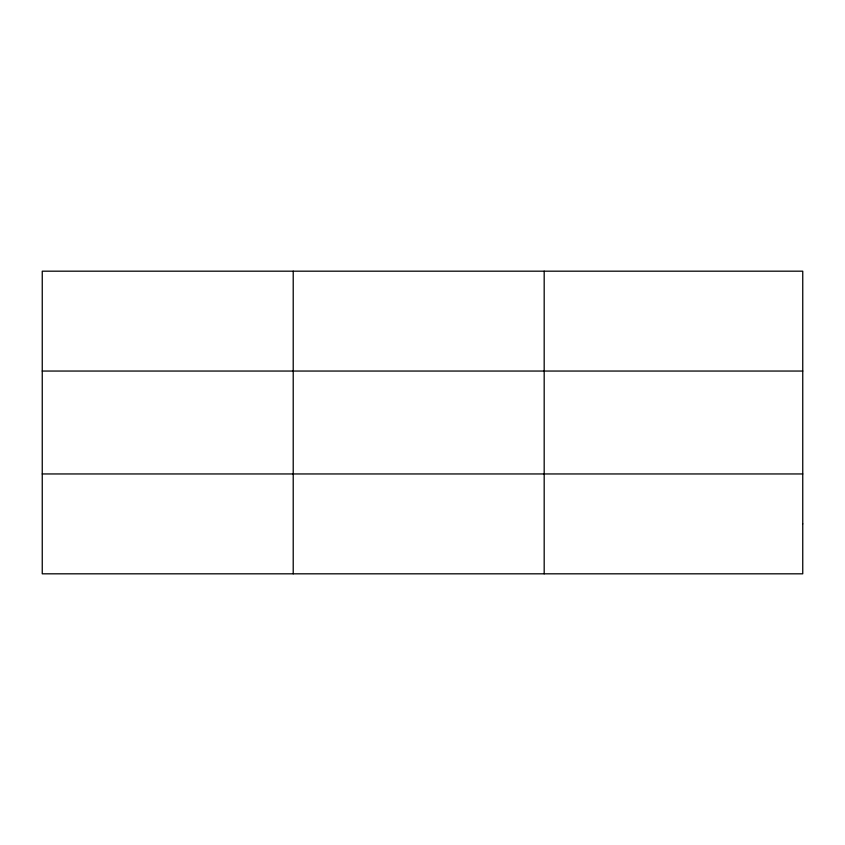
<?xml version="1.0" encoding="UTF-8"?>
<svg xmlns="http://www.w3.org/2000/svg" width="845" height="845" viewBox="0 0 845 845"><rect width="100%" height="100%" fill="white"/><g stroke="black" fill="none" stroke-linecap="round" stroke-linejoin="round"><path stroke-width="1.27" d="M293.215 271.182L293.215 573.818M544.18 271.182L544.18 573.818M42.25 371.05L802.75 371.05M42.25 473.95L802.75 473.95M802.75 523.879L802.75 573.818L42.25 573.818L42.25 271.182L802.75 271.182L802.75 523.879"/></g></svg>
